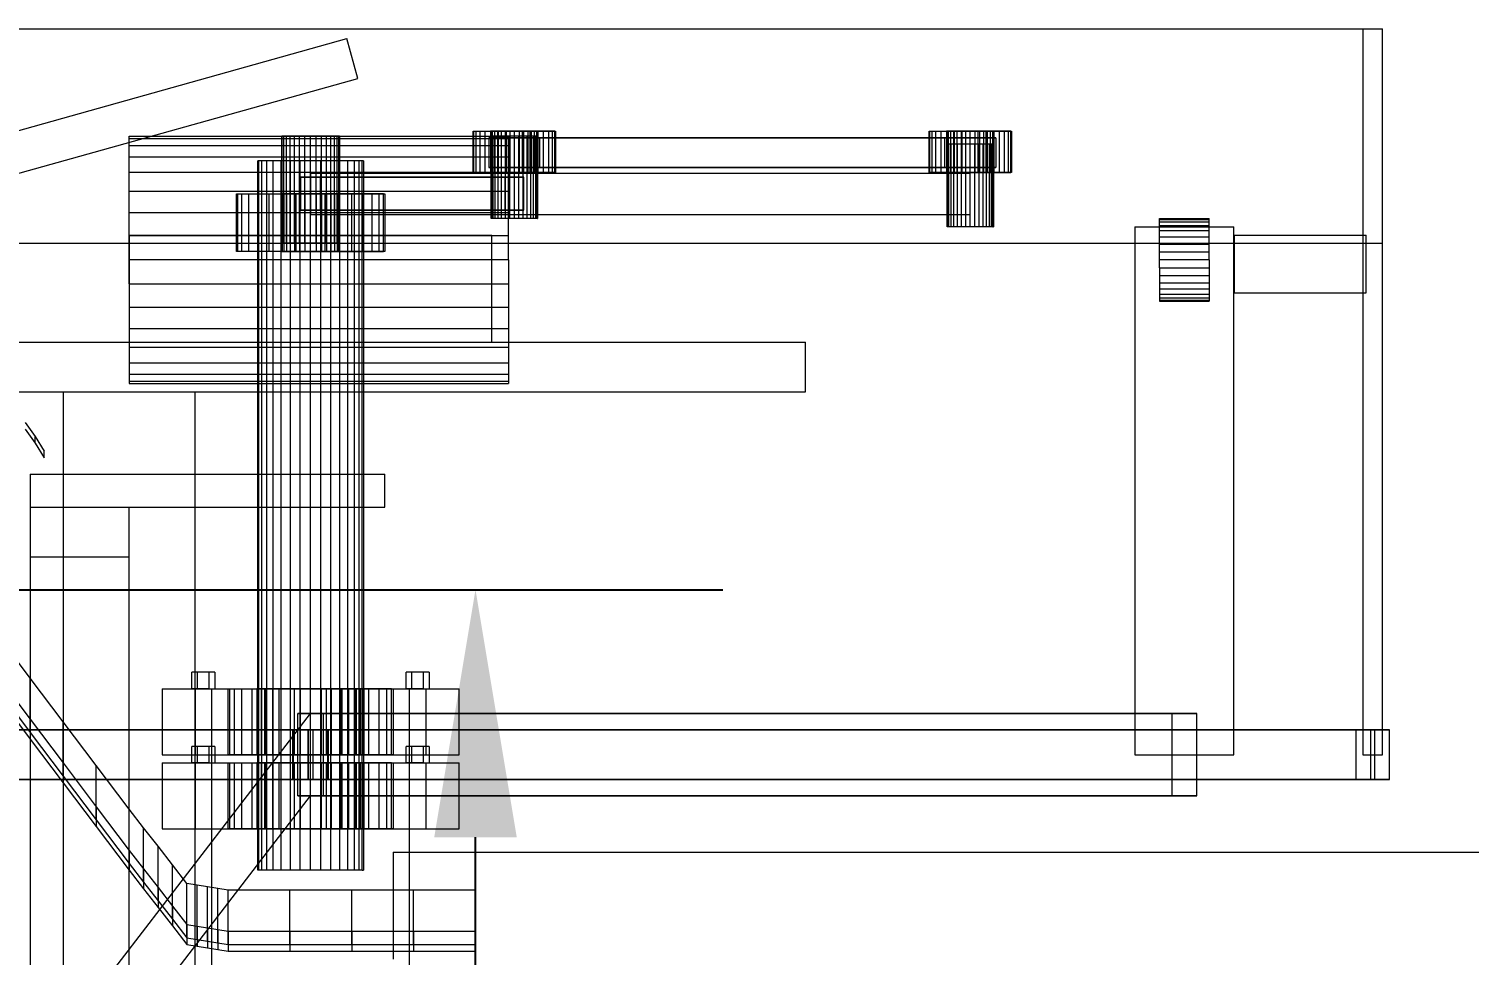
# Model space of a CAD drawing. Header units: millimetres. Extents: x -2500 to 58855, y -53268 to 6837.
# Drawn here: x 37046 to 37920, y 3278 to 3840 of the extents above; entities that cross this region are included whole.
import ezdxf

# ---------------------------------------------------------------- set-up
doc = ezdxf.new("R2010")
doc.units = ezdxf.units.MM
for name, color, linetype, lineweight in [('COTAS_P', 1, 'Continuous', 0), ('lateral_C03', 7, 'Continuous', 0), ('lateral_C03-traverse', 7, 'Continuous', 0), ('lateral_secador', 7, 'Continuous', 0)]:
    doc.layers.add(name, color=color, linetype=linetype, lineweight=lineweight)
doc.dimstyles.new('R19_100', dxfattribs={"dimtxt": 250, "dimasz": 150, "dimexe": 150, "dimexo": 80, "dimgap": 100, "dimtad": 1, "dimtih": 1, "dimtoh": 1, "dimdsep": 46, "dimcen": 0.09, "dimadec": 0, "dimazin": 0, "dimtfac": 1, "dimtdec": 4, "dimtofl": 0, "dimtmove": 0, "dimatfit": 3, "dimfxl": 1, "dimtolj": 1, "dimtzin": 0, "dimarcsym": 0})

# ---------------------------------------------------------------- blocks, each defined once
blk = doc.blocks.new('*D11')
at = {"layer": 'COTAS_P', "color": 0, "lineweight": -2, "transparency": 16777216}
for p, q in [((36997.12, 3500), (37467.12, 3500)), ((37317.12, 150), (37317.12, 3350)), ((36997.12, 0), (37467.12, 0))]:
    blk.add_line(p, q, dxfattribs=at)
at = {"layer": 'COTAS_P', "color": 0, "transparency": 16777216}
for points in [[(37292.12, 3350), (37342.12, 3350), (37317.12, 3500)], [(37292.12, 150), (37342.12, 150), (37317.12, 0)]]:
    blk.add_solid(points, dxfattribs=at)
at = {"layer": 'Defpoints', "color": 0, "transparency": 16777216}
for p in [(36917.12, 3500), (37317.12, 3500), (36917.12, 0)]:
    blk.add_point(p, dxfattribs=at)

msp = doc.modelspace()

# ---------------------------------------------------------------- linework, layer by layer
at = {"layer": 'lateral_C03'}
for p, q in [((36699.74, 3683.228), (37239.05, 3834.041)), ((37245.783, 3809.965), (37239.05, 3834.041)), ((36706.472, 3659.152), (37245.783, 3809.965))]:
    msp.add_line(p, q, dxfattribs=at)
at = {"layer": 'lateral_C03-traverse'}
for p, q in [((37044.052, 3601.402), (37050.151, 3592.891)), ((37044.052, 3597.402), (37050.151, 3588.891)), ((37050.151, 3588.891), (37050.151, 3592.891)), ((37050.151, 3592.891), (37055.68, 3584)), ((37050.151, 3588.891), (37055.68, 3580)), ((37055.68, 3580), (37055.68, 3584)), ((37047.116, 3446.5), (37027.116, 3473)), ((37027.116, 3448), (37047.116, 3421.5)), ((37047.116, 3413.5), (37047.116, 3446.5)), ((37067.116, 3420), (37047.116, 3446.5)), ((37027.116, 3440), (37047.116, 3413.5)), ((37027.116, 3436), (37047.116, 3409.5)), ((37047.116, 3421.5), (37047.116, 3413.5)), ((37047.116, 3421.5), (37067.116, 3395)), ((37067.116, 3387), (37067.116, 3420)), ((37087.116, 3393.5), (37067.116, 3420)), ((37047.116, 3413.5), (37047.116, 3409.5)), ((37047.116, 3413.5), (37067.116, 3387)), ((37047.116, 3409.5), (37067.116, 3383)), ((37067.116, 3395), (37067.116, 3387)), ((37067.116, 3395), (37087.116, 3368.5)), ((37087.116, 3360.5), (37087.116, 3393.5)), ((37107.116, 3367), (37087.116, 3393.5)), ((37067.116, 3387), (37067.116, 3383)), ((37067.116, 3387), (37087.116, 3360.5)), ((37067.116, 3383), (37087.116, 3356.5)), ((37087.116, 3368.5), (37087.116, 3360.5)), ((37087.116, 3368.5), (37107.116, 3342)), ((37107.116, 3334), (37107.116, 3367)), ((37115.866, 3355.75), (37107.116, 3367)), ((37087.116, 3360.5), (37087.116, 3356.5)), ((37087.116, 3360.5), (37107.116, 3334)), ((37087.116, 3356.5), (37107.116, 3330)), ((37115.866, 3322.75), (37115.866, 3355.75)), ((37124.616, 3344.5), (37115.866, 3355.75)), ((37107.116, 3342), (37107.116, 3334)), ((37107.116, 3342), (37115.866, 3330.75)), ((37124.616, 3311.5), (37124.616, 3344.5)), ((37133.366, 3333.25), (37124.616, 3344.5)), ((37107.116, 3334), (37107.116, 3330)), ((37107.116, 3334), (37115.866, 3322.75)), ((37107.116, 3330), (37115.866, 3318.75)), ((37115.866, 3330.75), (37115.866, 3322.75)), ((37115.866, 3330.75), (37124.616, 3319.5)), ((37133.366, 3300.25), (37133.366, 3333.25)), ((37142.116, 3322), (37133.366, 3333.25)), ((37115.866, 3322.75), (37115.866, 3318.75)), ((37115.866, 3322.75), (37124.616, 3311.5)), ((37115.866, 3318.75), (37124.616, 3307.5)), ((37124.616, 3319.5), (37124.616, 3311.5)), ((37124.616, 3319.5), (37133.366, 3308.25)), ((37142.116, 3289), (37142.116, 3322)), ((37148.366, 3321), (37142.116, 3322)), ((37148.366, 3288), (37148.366, 3321)), ((37154.616, 3320), (37148.366, 3321)), ((37154.616, 3287), (37154.616, 3320)), ((37160.866, 3319), (37154.616, 3320)), ((37160.866, 3286), (37160.866, 3319)), ((37167.116, 3318), (37160.866, 3319)), ((37124.616, 3311.5), (37124.616, 3307.5)), ((37124.616, 3311.5), (37133.366, 3300.25)), ((37167.116, 3285), (37167.116, 3318)), ((37204.616, 3318), (37167.116, 3318)), ((37204.616, 3285), (37204.616, 3318)), ((37242.116, 3318), (37204.616, 3318)), ((37242.116, 3285), (37242.116, 3318)), ((37279.616, 3318), (37242.116, 3318)), ((37279.616, 3285), (37279.616, 3318)), ((37317.116, 3318), (37279.616, 3318)), ((37317.116, 3285), (37317.116, 3318)), ((37124.616, 3307.5), (37133.366, 3296.25)), ((37133.366, 3308.25), (37133.366, 3300.25)), ((37133.366, 3308.25), (37142.116, 3297)), ((37133.366, 3300.25), (37133.366, 3296.25)), ((37133.366, 3300.25), (37142.116, 3289)), ((37133.366, 3296.25), (37142.116, 3285)), ((37142.116, 3297), (37142.116, 3289)), ((37142.116, 3297), (37148.366, 3296)), ((37148.366, 3296), (37148.366, 3288)), ((37148.366, 3296), (37154.616, 3295)), ((37154.616, 3295), (37154.616, 3287)), ((37154.616, 3295), (37160.866, 3294)), ((37160.866, 3294), (37160.866, 3286)), ((37160.866, 3294), (37167.116, 3293)), ((37167.116, 3293), (37167.116, 3285)), ((37167.116, 3293), (37204.616, 3293)), ((37204.616, 3293), (37204.616, 3285)), ((37204.616, 3293), (37242.116, 3293)), ((37242.116, 3293), (37242.116, 3285)), ((37242.116, 3293), (37279.616, 3293)), ((37279.616, 3293), (37279.616, 3285)), ((37279.616, 3293), (37317.116, 3293)), ((37317.116, 3293), (37317.116, 3285)), ((37142.116, 3289), (37142.116, 3285)), ((37142.116, 3289), (37148.366, 3288)), ((37142.116, 3285), (37148.366, 3284)), ((37148.366, 3288), (37148.366, 3284)), ((37148.366, 3288), (37154.616, 3287)), ((37148.366, 3284), (37154.616, 3283)), ((37154.616, 3287), (37154.616, 3283)), ((37154.616, 3287), (37160.866, 3286)), ((37160.866, 3286), (37160.866, 3282)), ((37160.866, 3286), (37167.116, 3285)), ((37167.116, 3285), (37167.116, 3281)), ((37167.116, 3285), (37204.616, 3285)), ((37204.616, 3285), (37204.616, 3281)), ((37204.616, 3285), (37242.116, 3285)), ((37242.116, 3285), (37242.116, 3281)), ((37242.116, 3285), (37279.616, 3285)), ((37279.616, 3285), (37279.616, 3281)), ((37279.616, 3285), (37317.116, 3285)), ((37317.116, 3285), (37317.116, 3281)), ((37154.616, 3283), (37160.866, 3282)), ((37160.866, 3282), (37167.116, 3281)), ((37167.116, 3281), (37204.616, 3281)), ((37204.616, 3281), (37242.116, 3281)), ((37242.116, 3281), (37279.616, 3281)), ((37279.616, 3281), (37317.116, 3281))]:
    msp.add_line(p, q, dxfattribs=at)
at = {"layer": 'lateral_secador'}
for p, q in [((36617.116, 3840), (37867.116, 3840)), ((37855.116, 3840), (37867.116, 3840)), ((37855.116, 3840), (37855.116, 3710)), ((37867.116, 3710), (37867.116, 3840)), ((37107.116, 3773.559), (37107.116, 3775)), ((37107.116, 3775), (37337.116, 3775)), ((37107.116, 3769.291), (37107.116, 3773.559)), ((37107.116, 3773.559), (37337.116, 3773.559)), ((37199.952, 3775), (37199.616, 3775)), ((37199.616, 3710), (37199.616, 3775)), ((37200.948, 3775), (37199.952, 3775)), ((37199.952, 3710), (37199.952, 3775)), ((37202.565, 3775), (37200.948, 3775)), ((37200.948, 3710), (37200.948, 3775)), ((37204.741, 3775), (37202.565, 3775)), ((37202.565, 3710), (37202.565, 3775)), ((37207.393, 3775), (37204.741, 3775)), ((37204.741, 3710), (37204.741, 3775)), ((37210.419, 3775), (37207.393, 3775)), ((37207.393, 3710), (37207.393, 3775)), ((37213.702, 3775), (37210.419, 3775)), ((37210.419, 3710), (37210.419, 3775)), ((37217.116, 3775), (37213.702, 3775)), ((37213.702, 3710), (37213.702, 3775)), ((37220.53, 3775), (37217.116, 3775)), ((37217.116, 3710), (37217.116, 3775)), ((37223.813, 3775), (37220.53, 3775)), ((37220.53, 3710), (37220.53, 3775)), ((37226.838, 3775), (37223.813, 3775)), ((37223.813, 3710), (37223.813, 3775)), ((37229.49, 3775), (37226.838, 3775)), ((37226.838, 3710), (37226.838, 3775)), ((37231.667, 3775), (37229.49, 3775)), ((37229.49, 3710), (37229.49, 3775)), ((37233.284, 3775), (37231.667, 3775)), ((37231.667, 3710), (37231.667, 3775)), ((37234.28, 3775), (37233.284, 3775)), ((37233.284, 3710), (37233.284, 3775)), ((37234.616, 3775), (37234.28, 3775)), ((37234.28, 3710), (37234.28, 3775)), ((37234.616, 3775), (37234.616, 3710)), ((37315.697, 3753), (37315.697, 3778)), ((37315.697, 3778), (37316.178, 3778)), ((37315.697, 3778), (37326.197, 3778)), ((37316.178, 3753), (37316.178, 3778)), ((37316.178, 3778), (37317.6, 3778)), ((37316.178, 3778), (37326.476, 3778)), ((37317.6, 3753), (37317.6, 3778)), ((37317.6, 3778), (37319.91, 3778)), ((37317.6, 3778), (37327.301, 3778)), ((37319.91, 3753), (37319.91, 3778)), ((37319.91, 3778), (37323.02, 3778)), ((37319.91, 3778), (37328.641, 3778)), ((37323.02, 3753), (37323.02, 3778)), ((37323.02, 3778), (37326.808, 3778)), ((37323.02, 3778), (37330.444, 3778)), ((37325.241, 3774), (37601.66, 3774)), ((37356.153, 3774), (37325.241, 3774)), ((37325.241, 3774), (37325.241, 3756)), ((37326.476, 3778), (37326.197, 3778)), ((37326.197, 3778), (37326.197, 3753)), ((37327.301, 3778), (37326.476, 3778)), ((37326.476, 3778), (37326.476, 3753)), ((37326.966, 3775), (37326.697, 3775)), ((37326.697, 3725), (37326.697, 3775)), ((37326.808, 3753), (37326.808, 3778)), ((37326.808, 3778), (37331.13, 3778)), ((37326.808, 3778), (37332.641, 3778)), ((37327.763, 3775), (37326.966, 3775)), ((37326.966, 3725), (37326.966, 3775)), ((37328.641, 3778), (37327.301, 3778)), ((37327.301, 3778), (37327.301, 3753)), ((37329.057, 3775), (37327.763, 3775)), ((37327.763, 3725), (37327.763, 3775)), ((37330.444, 3778), (37328.641, 3778)), ((37328.641, 3778), (37328.641, 3753)), ((37330.798, 3775), (37329.057, 3775)), ((37329.057, 3725), (37329.057, 3775)), ((37332.641, 3778), (37330.444, 3778)), ((37330.444, 3778), (37330.444, 3753)), ((37332.919, 3775), (37330.798, 3775)), ((37330.798, 3725), (37330.798, 3775)), ((37331.13, 3753), (37331.13, 3778)), ((37331.13, 3778), (37335.82, 3778)), ((37331.13, 3778), (37335.148, 3778)), ((37335.148, 3778), (37332.641, 3778)), ((37332.641, 3778), (37332.641, 3753)), ((37335.34, 3775), (37332.919, 3775)), ((37332.919, 3725), (37332.919, 3775)), ((37337.868, 3778), (37335.148, 3778)), ((37335.148, 3778), (37335.148, 3753)), ((37337.966, 3775), (37335.34, 3775)), ((37335.34, 3725), (37335.34, 3775)), ((37335.82, 3753), (37335.82, 3778)), ((37335.82, 3778), (37340.697, 3778)), ((37335.82, 3778), (37337.868, 3778)), ((37337.116, 3773.559), (37337.116, 3775)), ((37337.116, 3769.291), (37337.116, 3773.559)), ((37340.697, 3778), (37337.868, 3778)), ((37337.868, 3778), (37337.868, 3753)), ((37340.697, 3775), (37337.966, 3775)), ((37337.966, 3725), (37337.966, 3775)), ((37340.697, 3753), (37340.697, 3778)), ((37340.697, 3778), (37345.574, 3778)), ((37343.526, 3778), (37340.697, 3778)), ((37343.428, 3775), (37340.697, 3775)), ((37340.697, 3725), (37340.697, 3775)), ((37346.055, 3775), (37343.428, 3775)), ((37343.428, 3725), (37343.428, 3775)), ((37346.246, 3778), (37343.526, 3778)), ((37343.526, 3778), (37343.526, 3753)), ((37345.574, 3778), (37343.526, 3778)), ((37345.574, 3753), (37345.574, 3778)), ((37345.574, 3778), (37350.264, 3778)), ((37348.475, 3775), (37346.055, 3775)), ((37346.055, 3725), (37346.055, 3775)), ((37348.753, 3778), (37346.246, 3778)), ((37346.246, 3778), (37346.246, 3753)), ((37350.264, 3778), (37346.246, 3778)), ((37350.597, 3775), (37348.475, 3775)), ((37348.475, 3725), (37348.475, 3775)), ((37350.95, 3778), (37348.753, 3778)), ((37348.753, 3778), (37348.753, 3753)), ((37354.586, 3778), (37348.753, 3778)), ((37350.264, 3753), (37350.264, 3778)), ((37350.264, 3778), (37354.586, 3778)), ((37352.338, 3775), (37350.597, 3775)), ((37350.597, 3725), (37350.597, 3775)), ((37352.754, 3778), (37350.95, 3778)), ((37350.95, 3778), (37350.95, 3753)), ((37358.375, 3778), (37350.95, 3778)), ((37353.632, 3775), (37352.338, 3775)), ((37352.338, 3725), (37352.338, 3775)), ((37354.093, 3778), (37352.754, 3778)), ((37352.754, 3778), (37352.754, 3753)), ((37361.484, 3778), (37352.754, 3778)), ((37354.428, 3775), (37353.632, 3775)), ((37353.632, 3725), (37353.632, 3775)), ((37354.919, 3778), (37354.093, 3778)), ((37354.093, 3778), (37354.093, 3753)), ((37363.794, 3778), (37354.093, 3778)), ((37354.697, 3775), (37354.428, 3775)), ((37354.428, 3725), (37354.428, 3775)), ((37354.586, 3753), (37354.586, 3778)), ((37354.586, 3778), (37358.375, 3778)), ((37354.697, 3775), (37354.697, 3725)), ((37355.197, 3778), (37354.919, 3778)), ((37354.919, 3778), (37354.919, 3753)), ((37365.217, 3778), (37354.919, 3778)), ((37355.197, 3753), (37355.197, 3778)), ((37355.197, 3778), (37365.697, 3778)), ((37632.572, 3774), (37356.153, 3774)), ((37356.153, 3756), (37356.153, 3774)), ((37358.375, 3753), (37358.375, 3778)), ((37358.375, 3778), (37361.484, 3778)), ((37361.484, 3753), (37361.484, 3778)), ((37361.484, 3778), (37363.794, 3778)), ((37363.794, 3753), (37363.794, 3778)), ((37363.794, 3778), (37365.217, 3778)), ((37365.217, 3753), (37365.217, 3778)), ((37365.217, 3778), (37365.697, 3778)), ((37365.697, 3778), (37365.697, 3753)), ((37592.116, 3753), (37592.116, 3778)), ((37592.116, 3778), (37592.596, 3778)), ((37592.116, 3778), (37602.616, 3778)), ((37592.596, 3753), (37592.596, 3778)), ((37592.596, 3778), (37594.019, 3778)), ((37592.596, 3778), (37602.894, 3778)), ((37594.019, 3753), (37594.019, 3778)), ((37594.019, 3778), (37596.329, 3778)), ((37594.019, 3778), (37603.72, 3778)), ((37596.329, 3753), (37596.329, 3778)), ((37596.329, 3778), (37599.438, 3778)), ((37596.329, 3778), (37605.06, 3778)), ((37599.438, 3753), (37599.438, 3778)), ((37599.438, 3778), (37603.227, 3778)), ((37599.438, 3778), (37606.863, 3778)), ((37601.66, 3774), (37632.572, 3774)), ((37601.66, 3756), (37601.66, 3774)), ((37602.894, 3778), (37602.616, 3778)), ((37602.616, 3778), (37602.616, 3753)), ((37603.72, 3778), (37602.894, 3778)), ((37602.894, 3778), (37602.894, 3753)), ((37603.227, 3753), (37603.227, 3778)), ((37603.227, 3778), (37607.549, 3778)), ((37603.227, 3778), (37609.06, 3778)), ((37605.06, 3778), (37603.72, 3778)), ((37603.72, 3778), (37603.72, 3753)), ((37606.863, 3778), (37605.06, 3778)), ((37605.06, 3778), (37605.06, 3753)), ((37609.06, 3778), (37606.863, 3778)), ((37606.863, 3778), (37606.863, 3753)), ((37607.549, 3753), (37607.549, 3778)), ((37607.549, 3778), (37612.239, 3778)), ((37607.549, 3778), (37611.567, 3778)), ((37611.567, 3778), (37609.06, 3778)), ((37609.06, 3778), (37609.06, 3753)), ((37614.287, 3778), (37611.567, 3778)), ((37611.567, 3778), (37611.567, 3753)), ((37612.239, 3753), (37612.239, 3778)), ((37612.239, 3778), (37617.116, 3778)), ((37612.239, 3778), (37614.287, 3778)), ((37617.116, 3778), (37614.287, 3778)), ((37614.287, 3778), (37614.287, 3753)), ((37617.116, 3753), (37617.116, 3778)), ((37617.116, 3778), (37621.993, 3778)), ((37619.945, 3778), (37617.116, 3778)), ((37622.665, 3778), (37619.945, 3778)), ((37619.945, 3778), (37619.945, 3753)), ((37621.993, 3778), (37619.945, 3778)), ((37621.993, 3753), (37621.993, 3778)), ((37621.993, 3778), (37626.683, 3778)), ((37625.172, 3778), (37622.665, 3778)), ((37622.665, 3778), (37622.665, 3753)), ((37626.683, 3778), (37622.665, 3778)), ((37627.369, 3778), (37625.172, 3778)), ((37625.172, 3778), (37625.172, 3753)), ((37631.005, 3778), (37625.172, 3778)), ((37626.683, 3753), (37626.683, 3778)), ((37626.683, 3778), (37631.005, 3778)), ((37629.172, 3778), (37627.369, 3778)), ((37627.369, 3778), (37627.369, 3753)), ((37634.794, 3778), (37627.369, 3778)), ((37630.512, 3778), (37629.172, 3778)), ((37629.172, 3778), (37629.172, 3753)), ((37637.903, 3778), (37629.172, 3778)), ((37631.337, 3778), (37630.512, 3778)), ((37630.512, 3778), (37630.512, 3753)), ((37640.213, 3778), (37630.512, 3778)), ((37631.005, 3753), (37631.005, 3778)), ((37631.005, 3778), (37634.794, 3778)), ((37631.616, 3778), (37631.337, 3778)), ((37631.337, 3778), (37631.337, 3753)), ((37641.635, 3778), (37631.337, 3778)), ((37631.616, 3753), (37631.616, 3778)), ((37631.616, 3778), (37642.116, 3778)), ((37632.572, 3774), (37632.572, 3756)), ((37634.794, 3753), (37634.794, 3778)), ((37634.794, 3778), (37637.903, 3778)), ((37637.903, 3753), (37637.903, 3778)), ((37637.903, 3778), (37640.213, 3778)), ((37640.213, 3753), (37640.213, 3778)), ((37640.213, 3778), (37641.635, 3778)), ((37641.635, 3753), (37641.635, 3778)), ((37641.635, 3778), (37642.116, 3778)), ((37642.116, 3778), (37642.116, 3753)), ((37107.116, 3762.36), (37107.116, 3769.291)), ((37107.116, 3769.291), (37337.116, 3769.291)), ((37337.116, 3762.36), (37337.116, 3769.291)), ((37603.385, 3770), (37603.116, 3770)), ((37603.116, 3720), (37603.116, 3770)), ((37604.182, 3770), (37603.385, 3770)), ((37603.385, 3720), (37603.385, 3770)), ((37605.475, 3770), (37604.182, 3770)), ((37604.182, 3720), (37604.182, 3770)), ((37607.216, 3770), (37605.475, 3770)), ((37605.475, 3720), (37605.475, 3770)), ((37609.338, 3770), (37607.216, 3770)), ((37607.216, 3720), (37607.216, 3770)), ((37611.758, 3770), (37609.338, 3770)), ((37609.338, 3720), (37609.338, 3770)), ((37614.385, 3770), (37611.758, 3770)), ((37611.758, 3720), (37611.758, 3770)), ((37617.116, 3770), (37614.385, 3770)), ((37614.385, 3720), (37614.385, 3770)), ((37619.847, 3770), (37617.116, 3770)), ((37617.116, 3720), (37617.116, 3770)), ((37622.473, 3770), (37619.847, 3770)), ((37619.847, 3720), (37619.847, 3770)), ((37624.894, 3770), (37622.473, 3770)), ((37622.473, 3720), (37622.473, 3770)), ((37627.015, 3770), (37624.894, 3770)), ((37624.894, 3720), (37624.894, 3770)), ((37628.756, 3770), (37627.015, 3770)), ((37627.015, 3720), (37627.015, 3770)), ((37630.05, 3770), (37628.756, 3770)), ((37628.756, 3720), (37628.756, 3770)), ((37630.847, 3770), (37630.05, 3770)), ((37630.05, 3720), (37630.05, 3770)), ((37631.116, 3770), (37630.847, 3770)), ((37630.847, 3720), (37630.847, 3770)), ((37631.116, 3770), (37631.116, 3720)), ((37107.116, 3753.033), (37107.116, 3762.36)), ((37107.116, 3762.36), (37337.116, 3762.36)), ((37185.731, 3760), (37185.116, 3760)), ((37185.116, 3330), (37185.116, 3760)), ((37187.552, 3760), (37185.731, 3760)), ((37185.731, 3330), (37185.731, 3760)), ((37190.509, 3760), (37187.552, 3760)), ((37187.552, 3330), (37187.552, 3760)), ((37194.488, 3760), (37190.509, 3760)), ((37190.509, 3330), (37190.509, 3760)), ((37199.338, 3760), (37194.488, 3760)), ((37194.488, 3330), (37194.488, 3760)), ((37204.87, 3760), (37199.338, 3760)), ((37199.338, 3330), (37199.338, 3760)), ((37210.873, 3760), (37204.87, 3760)), ((37204.87, 3330), (37204.87, 3760)), ((37217.116, 3760), (37210.873, 3760)), ((37210.873, 3330), (37210.873, 3760)), ((37223.359, 3760), (37217.116, 3760)), ((37217.116, 3330), (37217.116, 3760)), ((37229.362, 3760), (37223.359, 3760)), ((37223.359, 3330), (37223.359, 3760)), ((37234.894, 3760), (37229.362, 3760)), ((37229.362, 3330), (37229.362, 3760)), ((37239.743, 3760), (37234.894, 3760)), ((37234.894, 3330), (37234.894, 3760)), ((37243.723, 3760), (37239.743, 3760)), ((37239.743, 3330), (37239.743, 3760)), ((37246.68, 3760), (37243.723, 3760)), ((37243.723, 3330), (37243.723, 3760)), ((37248.501, 3760), (37246.68, 3760)), ((37246.68, 3330), (37246.68, 3760)), ((37249.116, 3760), (37248.501, 3760)), ((37248.501, 3330), (37248.501, 3760)), ((37249.116, 3760), (37249.116, 3330)), ((37325.241, 3756), (37356.153, 3756)), ((37601.66, 3756), (37325.241, 3756)), ((37337.116, 3753.033), (37337.116, 3762.36)), ((37356.153, 3756), (37632.572, 3756)), ((37632.572, 3756), (37601.66, 3756)), ((37107.116, 3741.668), (37107.116, 3753.033)), ((37107.116, 3753.033), (37337.116, 3753.033)), ((37334.881, 3750), (37211.3, 3750)), ((37211.3, 3750), (37222.932, 3750)), ((37211.3, 3730), (37211.3, 3750)), ((37217.116, 3752.5), (37617.116, 3752.5)), ((37217.116, 3752.5), (37217.116, 3727.5)), ((37222.932, 3750), (37346.513, 3750)), ((37222.932, 3750), (37222.932, 3730)), ((37316.178, 3753), (37315.697, 3753)), ((37326.197, 3753), (37315.697, 3753)), ((37317.6, 3753), (37316.178, 3753)), ((37326.476, 3753), (37316.178, 3753)), ((37319.91, 3753), (37317.6, 3753)), ((37327.301, 3753), (37317.6, 3753)), ((37323.02, 3753), (37319.91, 3753)), ((37328.641, 3753), (37319.91, 3753)), ((37326.808, 3753), (37323.02, 3753)), ((37330.444, 3753), (37323.02, 3753)), ((37326.197, 3753), (37326.476, 3753)), ((37326.476, 3753), (37327.301, 3753)), ((37331.13, 3753), (37326.808, 3753)), ((37332.641, 3753), (37326.808, 3753)), ((37327.301, 3753), (37328.641, 3753)), ((37328.641, 3753), (37330.444, 3753)), ((37330.444, 3753), (37332.641, 3753)), ((37335.82, 3753), (37331.13, 3753)), ((37335.148, 3753), (37331.13, 3753)), ((37332.641, 3753), (37335.148, 3753)), ((37346.513, 3750), (37334.881, 3750)), ((37334.881, 3750), (37334.881, 3730)), ((37335.148, 3753), (37337.868, 3753)), ((37340.697, 3753), (37335.82, 3753)), ((37337.868, 3753), (37335.82, 3753)), ((37337.116, 3741.668), (37337.116, 3753.033)), ((37337.868, 3753), (37340.697, 3753)), ((37345.574, 3753), (37340.697, 3753)), ((37340.697, 3753), (37343.526, 3753)), ((37343.526, 3753), (37346.246, 3753)), ((37343.526, 3753), (37345.574, 3753)), ((37350.264, 3753), (37345.574, 3753)), ((37346.246, 3753), (37348.753, 3753)), ((37346.246, 3753), (37350.264, 3753)), ((37346.513, 3730), (37346.513, 3750)), ((37348.753, 3753), (37350.95, 3753)), ((37348.753, 3753), (37354.586, 3753)), ((37354.586, 3753), (37350.264, 3753)), ((37350.95, 3753), (37352.754, 3753)), ((37350.95, 3753), (37358.375, 3753)), ((37352.754, 3753), (37354.093, 3753)), ((37352.754, 3753), (37361.484, 3753)), ((37354.093, 3753), (37354.919, 3753)), ((37354.093, 3753), (37363.794, 3753)), ((37358.375, 3753), (37354.586, 3753)), ((37354.919, 3753), (37355.197, 3753)), ((37354.919, 3753), (37365.217, 3753)), ((37365.697, 3753), (37355.197, 3753)), ((37361.484, 3753), (37358.375, 3753)), ((37363.794, 3753), (37361.484, 3753)), ((37365.217, 3753), (37363.794, 3753)), ((37365.697, 3753), (37365.217, 3753)), ((37592.596, 3753), (37592.116, 3753)), ((37602.616, 3753), (37592.116, 3753)), ((37594.019, 3753), (37592.596, 3753)), ((37602.894, 3753), (37592.596, 3753)), ((37596.329, 3753), (37594.019, 3753)), ((37603.72, 3753), (37594.019, 3753)), ((37599.438, 3753), (37596.329, 3753)), ((37605.06, 3753), (37596.329, 3753)), ((37603.227, 3753), (37599.438, 3753)), ((37606.863, 3753), (37599.438, 3753)), ((37602.616, 3753), (37602.894, 3753)), ((37602.894, 3753), (37603.72, 3753)), ((37607.549, 3753), (37603.227, 3753)), ((37609.06, 3753), (37603.227, 3753)), ((37603.72, 3753), (37605.06, 3753)), ((37605.06, 3753), (37606.863, 3753)), ((37606.863, 3753), (37609.06, 3753)), ((37612.239, 3753), (37607.549, 3753)), ((37611.567, 3753), (37607.549, 3753)), ((37609.06, 3753), (37611.567, 3753)), ((37611.567, 3753), (37614.287, 3753)), ((37617.116, 3753), (37612.239, 3753)), ((37614.287, 3753), (37612.239, 3753)), ((37614.287, 3753), (37617.116, 3753)), ((37621.993, 3753), (37617.116, 3753)), ((37617.116, 3753), (37619.945, 3753)), ((37617.116, 3727.5), (37617.116, 3752.5)), ((37619.945, 3753), (37622.665, 3753)), ((37619.945, 3753), (37621.993, 3753)), ((37626.683, 3753), (37621.993, 3753)), ((37622.665, 3753), (37625.172, 3753)), ((37622.665, 3753), (37626.683, 3753)), ((37625.172, 3753), (37627.369, 3753)), ((37625.172, 3753), (37631.005, 3753)), ((37631.005, 3753), (37626.683, 3753)), ((37627.369, 3753), (37629.172, 3753)), ((37627.369, 3753), (37634.794, 3753)), ((37629.172, 3753), (37630.512, 3753)), ((37629.172, 3753), (37637.903, 3753)), ((37630.512, 3753), (37631.337, 3753)), ((37630.512, 3753), (37640.213, 3753)), ((37634.794, 3753), (37631.005, 3753)), ((37631.337, 3753), (37631.616, 3753)), ((37631.337, 3753), (37641.635, 3753)), ((37642.116, 3753), (37631.616, 3753)), ((37637.903, 3753), (37634.794, 3753)), ((37640.213, 3753), (37637.903, 3753)), ((37641.635, 3753), (37640.213, 3753)), ((37642.116, 3753), (37641.635, 3753)), ((37107.116, 3728.701), (37107.116, 3741.668)), ((37107.116, 3741.668), (37337.116, 3741.668)), ((37172.116, 3705), (37172.116, 3740)), ((37172.116, 3740), (37172.981, 3740)), ((37172.116, 3740), (37199.616, 3740)), ((37172.981, 3705), (37172.981, 3740)), ((37172.981, 3740), (37175.541, 3740)), ((37172.981, 3740), (37199.952, 3740)), ((37175.541, 3705), (37175.541, 3740)), ((37175.541, 3740), (37179.7, 3740)), ((37175.541, 3740), (37200.948, 3740)), ((37179.7, 3705), (37179.7, 3740)), ((37179.7, 3740), (37185.296, 3740)), ((37179.7, 3740), (37202.565, 3740)), ((37185.296, 3705), (37185.296, 3740)), ((37185.296, 3740), (37192.115, 3740)), ((37185.296, 3740), (37204.741, 3740)), ((37192.115, 3705), (37192.115, 3740)), ((37192.115, 3740), (37199.895, 3740)), ((37192.115, 3740), (37207.393, 3740)), ((37199.952, 3740), (37199.616, 3740)), ((37199.616, 3740), (37199.616, 3705)), ((37199.895, 3705), (37199.895, 3740)), ((37199.895, 3740), (37208.337, 3740)), ((37199.895, 3740), (37210.419, 3740)), ((37200.948, 3740), (37199.952, 3740)), ((37199.952, 3740), (37199.952, 3705)), ((37202.565, 3740), (37200.948, 3740)), ((37200.948, 3740), (37200.948, 3705)), ((37204.741, 3740), (37202.565, 3740)), ((37202.565, 3740), (37202.565, 3705)), ((37207.393, 3740), (37204.741, 3740)), ((37204.741, 3740), (37204.741, 3705)), ((37210.419, 3740), (37207.393, 3740)), ((37207.393, 3740), (37207.393, 3705)), ((37208.337, 3705), (37208.337, 3740)), ((37208.337, 3740), (37217.116, 3740)), ((37208.337, 3740), (37213.702, 3740)), ((37213.702, 3740), (37210.419, 3740)), ((37210.419, 3740), (37210.419, 3705)), ((37217.116, 3740), (37213.702, 3740)), ((37213.702, 3740), (37213.702, 3705)), ((37217.116, 3705), (37217.116, 3740)), ((37217.116, 3740), (37225.895, 3740)), ((37220.53, 3740), (37217.116, 3740)), ((37223.813, 3740), (37220.53, 3740)), ((37220.53, 3740), (37220.53, 3705)), ((37225.895, 3740), (37220.53, 3740)), ((37226.838, 3740), (37223.813, 3740)), ((37223.813, 3740), (37223.813, 3705)), ((37234.337, 3740), (37223.813, 3740)), ((37225.895, 3705), (37225.895, 3740)), ((37225.895, 3740), (37234.337, 3740)), ((37229.49, 3740), (37226.838, 3740)), ((37226.838, 3740), (37226.838, 3705)), ((37242.117, 3740), (37226.838, 3740)), ((37231.667, 3740), (37229.49, 3740)), ((37229.49, 3740), (37229.49, 3705)), ((37248.936, 3740), (37229.49, 3740)), ((37233.284, 3740), (37231.667, 3740)), ((37231.667, 3740), (37231.667, 3705)), ((37254.532, 3740), (37231.667, 3740)), ((37234.28, 3740), (37233.284, 3740)), ((37233.284, 3740), (37233.284, 3705)), ((37258.69, 3740), (37233.284, 3740)), ((37234.616, 3740), (37234.28, 3740)), ((37234.28, 3740), (37234.28, 3705)), ((37261.251, 3740), (37234.28, 3740)), ((37234.337, 3705), (37234.337, 3740)), ((37234.337, 3740), (37242.117, 3740)), ((37234.616, 3705), (37234.616, 3740)), ((37234.616, 3740), (37262.116, 3740)), ((37242.117, 3705), (37242.117, 3740)), ((37242.117, 3740), (37248.936, 3740)), ((37248.936, 3705), (37248.936, 3740)), ((37248.936, 3740), (37254.532, 3740)), ((37254.532, 3705), (37254.532, 3740)), ((37254.532, 3740), (37258.69, 3740)), ((37258.69, 3705), (37258.69, 3740)), ((37258.69, 3740), (37261.251, 3740)), ((37261.251, 3705), (37261.251, 3740)), ((37261.251, 3740), (37262.116, 3740)), ((37262.116, 3740), (37262.116, 3705)), ((37337.116, 3728.701), (37337.116, 3741.668)), ((37222.932, 3730), (37211.3, 3730)), ((37211.3, 3730), (37334.881, 3730)), ((37346.513, 3730), (37222.932, 3730)), ((37334.881, 3730), (37346.513, 3730)), ((37107.116, 3714.632), (37107.116, 3728.701)), ((37107.116, 3728.701), (37337.116, 3728.701)), ((37217.116, 3727.5), (37617.116, 3727.5)), ((37326.966, 3725), (37326.697, 3725)), ((37327.763, 3725), (37326.966, 3725)), ((37329.057, 3725), (37327.763, 3725)), ((37330.798, 3725), (37329.057, 3725)), ((37332.919, 3725), (37330.798, 3725)), ((37335.34, 3725), (37332.919, 3725)), ((37337.966, 3725), (37335.34, 3725)), ((37337.116, 3714.632), (37337.116, 3728.701)), ((37340.697, 3725), (37337.966, 3725)), ((37343.428, 3725), (37340.697, 3725)), ((37346.055, 3725), (37343.428, 3725)), ((37348.475, 3725), (37346.055, 3725)), ((37350.597, 3725), (37348.475, 3725)), ((37352.338, 3725), (37350.597, 3725)), ((37353.632, 3725), (37352.338, 3725)), ((37354.428, 3725), (37353.632, 3725)), ((37354.428, 3725), (37354.697, 3725)), ((37731.884, 3724.52), (37731.884, 3725)), ((37731.884, 3725), (37761.884, 3725)), ((37731.884, 3723.097), (37731.884, 3724.52)), ((37731.884, 3724.52), (37761.884, 3724.52)), ((37731.884, 3720.787), (37731.884, 3723.097)), ((37731.884, 3723.097), (37761.884, 3723.097)), ((37731.884, 3717.678), (37731.884, 3720.787)), ((37731.884, 3720.787), (37761.884, 3720.787)), ((37761.884, 3724.52), (37761.884, 3725)), ((37761.884, 3723.097), (37761.884, 3724.52)), ((37761.884, 3720.787), (37761.884, 3723.097)), ((37761.884, 3717.678), (37761.884, 3720.787)), ((37107.116, 3715), (37327.116, 3715)), ((37107.116, 3715), (37107.116, 3650)), ((37107.116, 3700), (37107.116, 3714.632)), ((37107.116, 3714.632), (37337.116, 3714.632)), ((37327.116, 3650), (37327.116, 3715)), ((37337.116, 3700), (37337.116, 3714.632)), ((37603.385, 3720), (37603.116, 3720)), ((37604.182, 3720), (37603.385, 3720)), ((37605.475, 3720), (37604.182, 3720)), ((37607.216, 3720), (37605.475, 3720)), ((37609.338, 3720), (37607.216, 3720)), ((37611.758, 3720), (37609.338, 3720)), ((37614.385, 3720), (37611.758, 3720)), ((37617.116, 3720), (37614.385, 3720)), ((37619.847, 3720), (37617.116, 3720)), ((37622.473, 3720), (37619.847, 3720)), ((37624.894, 3720), (37622.473, 3720)), ((37627.015, 3720), (37624.894, 3720)), ((37628.756, 3720), (37627.015, 3720)), ((37630.05, 3720), (37628.756, 3720)), ((37630.847, 3720), (37630.05, 3720)), ((37630.847, 3720), (37631.116, 3720)), ((37716.884, 3720), (37776.884, 3720)), ((37716.884, 3720), (37716.884, 3400)), ((37731.884, 3713.889), (37731.884, 3717.678)), ((37731.884, 3717.678), (37761.884, 3717.678)), ((37731.884, 3709.567), (37731.884, 3713.889)), ((37731.884, 3713.889), (37761.884, 3713.889)), ((37761.884, 3713.889), (37761.884, 3717.678)), ((37761.884, 3709.567), (37761.884, 3713.889)), ((37776.884, 3400), (37776.884, 3720)), ((37777.116, 3715), (37857.116, 3715)), ((37777.116, 3715), (37777.116, 3680)), ((37857.116, 3680), (37857.116, 3715)), ((36617.116, 3710), (37867.116, 3710)), ((37172.981, 3705), (37172.116, 3705)), ((37199.616, 3705), (37172.116, 3705)), ((37175.541, 3705), (37172.981, 3705)), ((37199.952, 3705), (37172.981, 3705)), ((37179.7, 3705), (37175.541, 3705)), ((37200.948, 3705), (37175.541, 3705)), ((37185.296, 3705), (37179.7, 3705)), ((37202.565, 3705), (37179.7, 3705)), ((37192.115, 3705), (37185.296, 3705)), ((37204.741, 3705), (37185.296, 3705)), ((37199.895, 3705), (37192.115, 3705)), ((37207.393, 3705), (37192.115, 3705)), ((37199.952, 3710), (37199.616, 3710)), ((37199.616, 3705), (37199.952, 3705)), ((37208.337, 3705), (37199.895, 3705)), ((37210.419, 3705), (37199.895, 3705)), ((37200.948, 3710), (37199.952, 3710)), ((37199.952, 3705), (37200.948, 3705)), ((37202.565, 3710), (37200.948, 3710)), ((37200.948, 3705), (37202.565, 3705)), ((37204.741, 3710), (37202.565, 3710)), ((37202.565, 3705), (37204.741, 3705)), ((37207.393, 3710), (37204.741, 3710)), ((37204.741, 3705), (37207.393, 3705)), ((37210.419, 3710), (37207.393, 3710)), ((37207.393, 3705), (37210.419, 3705)), ((37217.116, 3705), (37208.337, 3705)), ((37213.702, 3705), (37208.337, 3705)), ((37213.702, 3710), (37210.419, 3710)), ((37210.419, 3705), (37213.702, 3705)), ((37217.116, 3710), (37213.702, 3710)), ((37213.702, 3705), (37217.116, 3705)), ((37220.53, 3710), (37217.116, 3710)), ((37225.895, 3705), (37217.116, 3705)), ((37217.116, 3705), (37220.53, 3705)), ((37223.813, 3710), (37220.53, 3710)), ((37220.53, 3705), (37223.813, 3705)), ((37220.53, 3705), (37225.895, 3705)), ((37226.838, 3710), (37223.813, 3710)), ((37223.813, 3705), (37226.838, 3705)), ((37223.813, 3705), (37234.337, 3705)), ((37234.337, 3705), (37225.895, 3705)), ((37229.49, 3710), (37226.838, 3710)), ((37226.838, 3705), (37229.49, 3705)), ((37226.838, 3705), (37242.117, 3705)), ((37231.667, 3710), (37229.49, 3710)), ((37229.49, 3705), (37231.667, 3705)), ((37229.49, 3705), (37248.936, 3705)), ((37233.284, 3710), (37231.667, 3710)), ((37231.667, 3705), (37233.284, 3705)), ((37231.667, 3705), (37254.532, 3705)), ((37234.28, 3710), (37233.284, 3710)), ((37233.284, 3705), (37234.28, 3705)), ((37233.284, 3705), (37258.69, 3705)), ((37234.28, 3710), (37234.616, 3710)), ((37234.28, 3705), (37234.616, 3705)), ((37234.28, 3705), (37261.251, 3705)), ((37242.117, 3705), (37234.337, 3705)), ((37262.116, 3705), (37234.616, 3705)), ((37248.936, 3705), (37242.117, 3705)), ((37254.532, 3705), (37248.936, 3705)), ((37258.69, 3705), (37254.532, 3705)), ((37261.251, 3705), (37258.69, 3705)), ((37262.116, 3705), (37261.251, 3705)), ((37731.884, 3704.877), (37731.884, 3709.567)), ((37731.884, 3709.567), (37761.884, 3709.567)), ((37731.884, 3700), (37731.884, 3704.877)), ((37731.884, 3704.877), (37761.884, 3704.877)), ((37761.884, 3704.877), (37761.884, 3709.567)), ((37761.884, 3700), (37761.884, 3704.877)), ((37855.116, 3710), (37867.116, 3710)), ((37855.116, 3710), (37855.116, 3400)), ((37867.116, 3400), (37867.116, 3710)), ((37107.116, 3685.368), (37107.116, 3700)), ((37337.116, 3700), (37107.116, 3700)), ((37337.116, 3700), (37337.116, 3685.368)), ((37731.884, 3695.123), (37731.884, 3700)), ((37761.884, 3700), (37731.884, 3700)), ((37731.884, 3695.123), (37731.884, 3690.433)), ((37731.884, 3695.123), (37761.884, 3695.123)), ((37761.884, 3700), (37761.884, 3695.123)), ((37761.884, 3695.123), (37761.884, 3690.433)), ((37731.884, 3690.433), (37731.884, 3686.111)), ((37731.884, 3690.433), (37761.884, 3690.433)), ((37731.884, 3686.111), (37731.884, 3682.322)), ((37731.884, 3686.111), (37761.884, 3686.111)), ((37761.884, 3690.433), (37761.884, 3686.111)), ((37761.884, 3686.111), (37761.884, 3682.322)), ((37107.116, 3685.368), (37107.116, 3671.299)), ((37107.116, 3685.368), (37337.116, 3685.368)), ((37337.116, 3685.368), (37337.116, 3671.299)), ((37731.884, 3682.322), (37731.884, 3679.213)), ((37731.884, 3682.322), (37761.884, 3682.322)), ((37731.884, 3679.213), (37731.884, 3676.903)), ((37731.884, 3679.213), (37761.884, 3679.213)), ((37731.884, 3676.903), (37731.884, 3675.48)), ((37731.884, 3676.903), (37761.884, 3676.903)), ((37761.884, 3682.322), (37761.884, 3679.213)), ((37761.884, 3679.213), (37761.884, 3676.903)), ((37761.884, 3676.903), (37761.884, 3675.48)), ((37777.116, 3680), (37857.116, 3680)), ((37107.116, 3671.299), (37107.116, 3658.332)), ((37107.116, 3671.299), (37337.116, 3671.299)), ((37337.116, 3671.299), (37337.116, 3658.332)), ((37731.884, 3675.48), (37731.884, 3675)), ((37731.884, 3675.48), (37761.884, 3675.48)), ((37731.884, 3675), (37761.884, 3675)), ((37761.884, 3675.48), (37761.884, 3675)), ((37107.116, 3658.332), (37107.116, 3646.967)), ((37107.116, 3658.332), (37337.116, 3658.332)), ((37337.116, 3658.332), (37337.116, 3646.967)), ((36967.116, 3650), (37517.116, 3650)), ((37107.116, 3650), (37327.116, 3650)), ((37107.116, 3646.967), (37107.116, 3637.64)), ((37107.116, 3646.967), (37337.116, 3646.967)), ((37337.116, 3646.967), (37337.116, 3637.64)), ((37517.116, 3620), (37517.116, 3650)), ((37107.116, 3637.64), (37107.116, 3630.709)), ((37107.116, 3637.64), (37337.116, 3637.64)), ((37337.116, 3637.64), (37337.116, 3630.709)), ((37107.116, 3630.709), (37107.116, 3626.441)), ((37107.116, 3630.709), (37337.116, 3630.709)), ((37107.116, 3626.441), (37107.116, 3625)), ((37107.116, 3626.441), (37337.116, 3626.441)), ((37107.116, 3625), (37337.116, 3625)), ((37337.116, 3630.709), (37337.116, 3626.441)), ((37337.116, 3626.441), (37337.116, 3625)), ((36967.116, 3620), (37517.116, 3620)), ((37067.116, 3620), (37147.116, 3620)), ((37067.116, 3620), (37067.116, 3140)), ((37147.116, 3140), (37147.116, 3620)), ((37047.116, 3570), (37262.116, 3570)), ((37047.116, 3570), (37047.116, 3550)), ((37262.116, 3550), (37262.116, 3570)), ((37047.116, 3550), (37107.116, 3550)), ((37047.116, 3550), (37047.116, 3520)), ((37047.116, 3550), (37262.116, 3550)), ((37107.116, 3520), (37107.116, 3550)), ((37047.116, 3520), (37107.116, 3520)), ((37047.116, 3520), (37047.116, 3180)), ((37107.116, 3180), (37107.116, 3520)), ((37148.616, 3450), (37145.116, 3450)), ((37145.116, 3440), (37145.116, 3450)), ((37155.616, 3450), (37148.616, 3450)), ((37148.616, 3440), (37148.616, 3450)), ((37159.116, 3450), (37155.616, 3450)), ((37155.616, 3440), (37155.616, 3450)), ((37159.116, 3450), (37159.116, 3440)), ((37278.616, 3450), (37275.116, 3450)), ((37275.116, 3440), (37275.116, 3450)), ((37285.616, 3450), (37278.616, 3450)), ((37278.616, 3440), (37278.616, 3450)), ((37289.116, 3450), (37285.616, 3450)), ((37285.616, 3440), (37285.616, 3450)), ((37289.116, 3450), (37289.116, 3440)), ((37127.116, 3440), (37167.116, 3440)), ((37127.116, 3440), (37127.116, 3400)), ((37148.616, 3440), (37145.116, 3440)), ((37147.116, 3440), (37287.116, 3440)), ((37147.116, 3440), (37147.116, 3400)), ((37155.616, 3440), (37148.616, 3440)), ((37155.616, 3440), (37159.116, 3440)), ((37157.116, 3440), (37277.116, 3440)), ((37157.116, 3440), (37157.116, 3140)), ((37167.116, 3400), (37167.116, 3440)), ((37167.116, 3440), (37267.116, 3440)), ((37167.116, 3440), (37168.077, 3440)), ((37167.116, 3440), (37184.616, 3440)), ((37168.077, 3400), (37168.077, 3440)), ((37168.077, 3440), (37170.922, 3440)), ((37168.077, 3440), (37185.24, 3440)), ((37170.922, 3400), (37170.922, 3440)), ((37170.922, 3440), (37175.542, 3440)), ((37170.922, 3440), (37187.09, 3440)), ((37175.542, 3400), (37175.542, 3440)), ((37175.542, 3440), (37181.761, 3440)), ((37175.542, 3440), (37190.093, 3440)), ((37181.761, 3400), (37181.761, 3440)), ((37181.761, 3440), (37189.337, 3440)), ((37181.761, 3440), (37194.135, 3440)), ((37185.24, 3440), (37184.616, 3440)), ((37184.616, 3440), (37184.616, 3400)), ((37187.09, 3440), (37185.24, 3440)), ((37185.24, 3440), (37185.24, 3400)), ((37190.093, 3440), (37187.09, 3440)), ((37187.09, 3440), (37187.09, 3400)), ((37189.337, 3400), (37189.337, 3440)), ((37189.337, 3440), (37197.982, 3440)), ((37189.337, 3440), (37199.06, 3440)), ((37194.135, 3440), (37190.093, 3440)), ((37190.093, 3440), (37190.093, 3400)), ((37199.06, 3440), (37194.135, 3440)), ((37194.135, 3440), (37194.135, 3400)), ((37197.982, 3400), (37197.982, 3440)), ((37197.982, 3440), (37207.361, 3440)), ((37197.982, 3440), (37204.679, 3440)), ((37204.679, 3440), (37199.06, 3440)), ((37199.06, 3440), (37199.06, 3400)), ((37210.775, 3440), (37204.679, 3440)), ((37204.679, 3440), (37204.679, 3400)), ((37207.361, 3400), (37207.361, 3440)), ((37207.361, 3440), (37217.116, 3440)), ((37207.361, 3440), (37210.775, 3440)), ((37217.116, 3440), (37210.775, 3440)), ((37210.775, 3440), (37210.775, 3400)), ((37217.116, 3400), (37217.116, 3440)), ((37217.116, 3440), (37226.87, 3440)), ((37223.456, 3440), (37217.116, 3440)), ((37229.553, 3440), (37223.456, 3440)), ((37223.456, 3440), (37223.456, 3400)), ((37226.87, 3440), (37223.456, 3440)), ((37226.87, 3400), (37226.87, 3440)), ((37226.87, 3440), (37236.25, 3440)), ((37235.172, 3440), (37229.553, 3440)), ((37229.553, 3440), (37229.553, 3400)), ((37236.25, 3440), (37229.553, 3440)), ((37240.097, 3440), (37235.172, 3440)), ((37235.172, 3440), (37235.172, 3400)), ((37244.894, 3440), (37235.172, 3440)), ((37236.25, 3400), (37236.25, 3440)), ((37236.25, 3440), (37244.894, 3440)), ((37244.139, 3440), (37240.097, 3440)), ((37240.097, 3440), (37240.097, 3400)), ((37252.471, 3440), (37240.097, 3440)), ((37247.142, 3440), (37244.139, 3440)), ((37244.139, 3440), (37244.139, 3400)), ((37258.689, 3440), (37244.139, 3440)), ((37244.894, 3400), (37244.894, 3440)), ((37244.894, 3440), (37252.471, 3440)), ((37248.991, 3440), (37247.142, 3440)), ((37247.142, 3440), (37247.142, 3400)), ((37263.31, 3440), (37247.142, 3440)), ((37249.616, 3440), (37248.991, 3440)), ((37248.991, 3440), (37248.991, 3400)), ((37266.155, 3440), (37248.991, 3440)), ((37249.616, 3400), (37249.616, 3440)), ((37249.616, 3440), (37267.116, 3440)), ((37252.471, 3400), (37252.471, 3440)), ((37252.471, 3440), (37258.689, 3440)), ((37258.689, 3400), (37258.689, 3440)), ((37258.689, 3440), (37263.31, 3440)), ((37263.31, 3400), (37263.31, 3440)), ((37263.31, 3440), (37266.155, 3440)), ((37266.155, 3400), (37266.155, 3440)), ((37266.155, 3440), (37267.116, 3440)), ((37267.116, 3440), (37307.116, 3440)), ((37267.116, 3440), (37267.116, 3400)), ((37278.616, 3440), (37275.116, 3440)), ((37277.116, 3140), (37277.116, 3440)), ((37285.616, 3440), (37278.616, 3440)), ((37285.616, 3440), (37289.116, 3440)), ((37287.116, 3400), (37287.116, 3440)), ((37307.116, 3400), (37307.116, 3440)), ((37017.116, 3165), (37217.116, 3425)), ((37739.264, 3425), (37209.496, 3425)), ((37209.496, 3425), (37224.736, 3425)), ((37209.496, 3375), (37209.496, 3425)), ((37217.116, 3375), (37217.116, 3425)), ((37224.736, 3425), (37754.505, 3425)), ((37224.736, 3425), (37224.736, 3375)), ((37754.505, 3425), (37739.264, 3425)), ((37739.264, 3425), (37739.264, 3375)), ((37754.505, 3375), (37754.505, 3425)), ((36612.404, 3415), (37206.404, 3415)), ((36621.708, 3415), (37215.708, 3415)), ((37218.524, 3415), (36624.524, 3415)), ((37227.828, 3415), (36633.828, 3415)), ((37206.404, 3415), (37227.828, 3415)), ((37206.404, 3385), (37206.404, 3415)), ((37850.836, 3415), (37206.836, 3415)), ((37206.836, 3415), (37227.395, 3415)), ((37206.836, 3385), (37206.836, 3415)), ((37215.708, 3415), (37218.524, 3415)), ((37215.708, 3385), (37215.708, 3415)), ((37859.816, 3415), (37215.816, 3415)), ((37215.816, 3415), (37218.415, 3415)), ((37215.816, 3385), (37215.816, 3415)), ((37218.415, 3415), (37862.415, 3415)), ((37218.415, 3415), (37218.415, 3385)), ((37218.524, 3415), (37218.524, 3385)), ((37227.395, 3415), (37871.395, 3415)), ((37227.395, 3415), (37227.395, 3385)), ((37227.828, 3415), (37227.828, 3385)), ((37871.395, 3415), (37850.836, 3415)), ((37850.836, 3415), (37850.836, 3385)), ((37862.415, 3415), (37859.816, 3415)), ((37859.816, 3415), (37859.816, 3385)), ((37862.415, 3385), (37862.415, 3415)), ((37871.395, 3385), (37871.395, 3415)), ((37127.116, 3400), (37167.116, 3400)), ((37148.616, 3405), (37145.116, 3405)), ((37145.116, 3395), (37145.116, 3405)), ((37147.116, 3400), (37287.116, 3400)), ((37155.616, 3405), (37148.616, 3405)), ((37148.616, 3395), (37148.616, 3405)), ((37159.116, 3405), (37155.616, 3405)), ((37155.616, 3395), (37155.616, 3405)), ((37159.116, 3405), (37159.116, 3395)), ((37167.116, 3400), (37267.116, 3400)), ((37168.077, 3400), (37167.116, 3400)), ((37184.616, 3400), (37167.116, 3400)), ((37170.922, 3400), (37168.077, 3400)), ((37185.24, 3400), (37168.077, 3400)), ((37175.542, 3400), (37170.922, 3400)), ((37187.09, 3400), (37170.922, 3400)), ((37181.761, 3400), (37175.542, 3400)), ((37190.093, 3400), (37175.542, 3400)), ((37189.337, 3400), (37181.761, 3400)), ((37194.135, 3400), (37181.761, 3400)), ((37184.616, 3400), (37185.24, 3400)), ((37185.24, 3400), (37187.09, 3400)), ((37187.09, 3400), (37190.093, 3400)), ((37197.982, 3400), (37189.337, 3400)), ((37199.06, 3400), (37189.337, 3400)), ((37190.093, 3400), (37194.135, 3400)), ((37194.135, 3400), (37199.06, 3400)), ((37207.361, 3400), (37197.982, 3400)), ((37204.679, 3400), (37197.982, 3400)), ((37199.06, 3400), (37204.679, 3400)), ((37204.679, 3400), (37210.775, 3400)), ((37217.116, 3400), (37207.361, 3400)), ((37210.775, 3400), (37207.361, 3400)), ((37210.775, 3400), (37217.116, 3400)), ((37226.87, 3400), (37217.116, 3400)), ((37217.116, 3400), (37223.456, 3400)), ((37223.456, 3400), (37229.553, 3400)), ((37223.456, 3400), (37226.87, 3400)), ((37236.25, 3400), (37226.87, 3400)), ((37229.553, 3400), (37235.172, 3400)), ((37229.553, 3400), (37236.25, 3400)), ((37235.172, 3400), (37240.097, 3400)), ((37235.172, 3400), (37244.894, 3400)), ((37244.894, 3400), (37236.25, 3400)), ((37240.097, 3400), (37244.139, 3400)), ((37240.097, 3400), (37252.471, 3400)), ((37244.139, 3400), (37247.142, 3400)), ((37244.139, 3400), (37258.689, 3400)), ((37252.471, 3400), (37244.894, 3400)), ((37247.142, 3400), (37248.991, 3400)), ((37247.142, 3400), (37263.31, 3400)), ((37248.991, 3400), (37249.616, 3400)), ((37248.991, 3400), (37266.155, 3400)), ((37267.116, 3400), (37249.616, 3400)), ((37258.689, 3400), (37252.471, 3400)), ((37263.31, 3400), (37258.689, 3400)), ((37266.155, 3400), (37263.31, 3400)), ((37267.116, 3400), (37266.155, 3400)), ((37267.116, 3400), (37307.116, 3400)), ((37278.616, 3405), (37275.116, 3405)), ((37275.116, 3395), (37275.116, 3405)), ((37285.616, 3405), (37278.616, 3405)), ((37278.616, 3395), (37278.616, 3405)), ((37289.116, 3405), (37285.616, 3405)), ((37285.616, 3395), (37285.616, 3405)), ((37289.116, 3405), (37289.116, 3395)), ((37716.884, 3400), (37776.884, 3400)), ((37855.116, 3400), (37867.116, 3400)), ((37127.116, 3395), (37167.116, 3395)), ((37127.116, 3395), (37127.116, 3355)), ((37148.616, 3395), (37145.116, 3395)), ((37147.116, 3395), (37287.116, 3395)), ((37147.116, 3395), (37147.116, 3355)), ((37155.616, 3395), (37148.616, 3395)), ((37155.616, 3395), (37159.116, 3395)), ((37167.116, 3355), (37167.116, 3395)), ((37167.116, 3395), (37267.116, 3395)), ((37167.116, 3395), (37168.077, 3395)), ((37167.116, 3395), (37184.616, 3395)), ((37168.077, 3355), (37168.077, 3395)), ((37168.077, 3395), (37170.922, 3395)), ((37168.077, 3395), (37185.24, 3395)), ((37170.922, 3355), (37170.922, 3395)), ((37170.922, 3395), (37175.542, 3395)), ((37170.922, 3395), (37187.09, 3395)), ((37175.542, 3355), (37175.542, 3395)), ((37175.542, 3395), (37181.761, 3395)), ((37175.542, 3395), (37190.093, 3395)), ((37181.761, 3355), (37181.761, 3395)), ((37181.761, 3395), (37189.337, 3395)), ((37181.761, 3395), (37194.135, 3395)), ((37185.24, 3395), (37184.616, 3395)), ((37184.616, 3395), (37184.616, 3355)), ((37187.09, 3395), (37185.24, 3395)), ((37185.24, 3395), (37185.24, 3355)), ((37190.093, 3395), (37187.09, 3395)), ((37187.09, 3395), (37187.09, 3355)), ((37189.337, 3355), (37189.337, 3395)), ((37189.337, 3395), (37197.982, 3395)), ((37189.337, 3395), (37199.06, 3395)), ((37194.135, 3395), (37190.093, 3395)), ((37190.093, 3395), (37190.093, 3355)), ((37199.06, 3395), (37194.135, 3395)), ((37194.135, 3395), (37194.135, 3355)), ((37197.982, 3355), (37197.982, 3395)), ((37197.982, 3395), (37207.361, 3395)), ((37197.982, 3395), (37204.679, 3395)), ((37204.679, 3395), (37199.06, 3395)), ((37199.06, 3395), (37199.06, 3355)), ((37210.775, 3395), (37204.679, 3395)), ((37204.679, 3395), (37204.679, 3355)), ((37207.361, 3355), (37207.361, 3395)), ((37207.361, 3395), (37217.116, 3395)), ((37207.361, 3395), (37210.775, 3395)), ((37217.116, 3395), (37210.775, 3395)), ((37210.775, 3395), (37210.775, 3355)), ((37217.116, 3355), (37217.116, 3395)), ((37217.116, 3395), (37226.87, 3395)), ((37223.456, 3395), (37217.116, 3395)), ((37229.553, 3395), (37223.456, 3395)), ((37223.456, 3395), (37223.456, 3355)), ((37226.87, 3395), (37223.456, 3395)), ((37226.87, 3355), (37226.87, 3395)), ((37226.87, 3395), (37236.25, 3395)), ((37235.172, 3395), (37229.553, 3395)), ((37229.553, 3395), (37229.553, 3355)), ((37236.25, 3395), (37229.553, 3395)), ((37240.097, 3395), (37235.172, 3395)), ((37235.172, 3395), (37235.172, 3355)), ((37244.894, 3395), (37235.172, 3395)), ((37236.25, 3355), (37236.25, 3395)), ((37236.25, 3395), (37244.894, 3395)), ((37244.139, 3395), (37240.097, 3395)), ((37240.097, 3395), (37240.097, 3355)), ((37252.471, 3395), (37240.097, 3395)), ((37247.142, 3395), (37244.139, 3395)), ((37244.139, 3395), (37244.139, 3355)), ((37258.689, 3395), (37244.139, 3395)), ((37244.894, 3355), (37244.894, 3395)), ((37244.894, 3395), (37252.471, 3395)), ((37248.991, 3395), (37247.142, 3395)), ((37247.142, 3395), (37247.142, 3355)), ((37263.31, 3395), (37247.142, 3395)), ((37249.616, 3395), (37248.991, 3395)), ((37248.991, 3395), (37248.991, 3355)), ((37266.155, 3395), (37248.991, 3395)), ((37249.616, 3355), (37249.616, 3395)), ((37249.616, 3395), (37267.116, 3395)), ((37252.471, 3355), (37252.471, 3395)), ((37252.471, 3395), (37258.689, 3395)), ((37258.689, 3355), (37258.689, 3395)), ((37258.689, 3395), (37263.31, 3395)), ((37263.31, 3355), (37263.31, 3395)), ((37263.31, 3395), (37266.155, 3395)), ((37266.155, 3355), (37266.155, 3395)), ((37266.155, 3395), (37267.116, 3395)), ((37267.116, 3395), (37307.116, 3395)), ((37267.116, 3395), (37267.116, 3355)), ((37278.616, 3395), (37275.116, 3395)), ((37285.616, 3395), (37278.616, 3395)), ((37285.616, 3395), (37289.116, 3395)), ((37287.116, 3355), (37287.116, 3395)), ((37307.116, 3355), (37307.116, 3395)), ((37206.404, 3385), (36612.404, 3385)), ((37215.708, 3385), (36621.708, 3385)), ((36624.524, 3385), (37218.524, 3385)), ((36633.828, 3385), (37227.828, 3385)), ((37227.828, 3385), (37206.404, 3385)), ((37227.395, 3385), (37206.836, 3385)), ((37206.836, 3385), (37850.836, 3385)), ((37218.524, 3385), (37215.708, 3385)), ((37218.415, 3385), (37215.816, 3385)), ((37215.816, 3385), (37859.816, 3385)), ((37862.415, 3385), (37218.415, 3385)), ((37871.395, 3385), (37227.395, 3385)), ((37850.836, 3385), (37871.395, 3385)), ((37859.816, 3385), (37862.415, 3385)), ((37017.116, 3115), (37217.116, 3375)), ((37224.736, 3375), (37209.496, 3375)), ((37209.496, 3375), (37739.264, 3375)), ((37754.505, 3375), (37224.736, 3375)), ((37739.264, 3375), (37754.505, 3375)), ((37127.116, 3355), (37167.116, 3355)), ((37147.116, 3355), (37287.116, 3355)), ((37167.116, 3355), (37267.116, 3355)), ((37168.077, 3355), (37167.116, 3355)), ((37184.616, 3355), (37167.116, 3355)), ((37170.922, 3355), (37168.077, 3355)), ((37185.24, 3355), (37168.077, 3355)), ((37175.542, 3355), (37170.922, 3355)), ((37187.09, 3355), (37170.922, 3355)), ((37181.761, 3355), (37175.542, 3355)), ((37190.093, 3355), (37175.542, 3355)), ((37189.337, 3355), (37181.761, 3355)), ((37194.135, 3355), (37181.761, 3355)), ((37184.616, 3355), (37185.24, 3355)), ((37185.24, 3355), (37187.09, 3355)), ((37187.09, 3355), (37190.093, 3355)), ((37197.982, 3355), (37189.337, 3355)), ((37199.06, 3355), (37189.337, 3355)), ((37190.093, 3355), (37194.135, 3355)), ((37194.135, 3355), (37199.06, 3355)), ((37207.361, 3355), (37197.982, 3355)), ((37204.679, 3355), (37197.982, 3355)), ((37199.06, 3355), (37204.679, 3355)), ((37204.679, 3355), (37210.775, 3355)), ((37217.116, 3355), (37207.361, 3355)), ((37210.775, 3355), (37207.361, 3355)), ((37210.775, 3355), (37217.116, 3355)), ((37226.87, 3355), (37217.116, 3355)), ((37217.116, 3355), (37223.456, 3355)), ((37223.456, 3355), (37229.553, 3355)), ((37223.456, 3355), (37226.87, 3355)), ((37236.25, 3355), (37226.87, 3355)), ((37229.553, 3355), (37235.172, 3355)), ((37229.553, 3355), (37236.25, 3355)), ((37235.172, 3355), (37240.097, 3355)), ((37235.172, 3355), (37244.894, 3355)), ((37244.894, 3355), (37236.25, 3355)), ((37240.097, 3355), (37244.139, 3355)), ((37240.097, 3355), (37252.471, 3355)), ((37244.139, 3355), (37247.142, 3355)), ((37244.139, 3355), (37258.689, 3355)), ((37252.471, 3355), (37244.894, 3355)), ((37247.142, 3355), (37248.991, 3355)), ((37247.142, 3355), (37263.31, 3355)), ((37248.991, 3355), (37249.616, 3355)), ((37248.991, 3355), (37266.155, 3355)), ((37267.116, 3355), (37249.616, 3355)), ((37258.689, 3355), (37252.471, 3355)), ((37263.31, 3355), (37258.689, 3355)), ((37266.155, 3355), (37263.31, 3355)), ((37267.116, 3355), (37266.155, 3355)), ((37267.116, 3355), (37307.116, 3355)), ((37267.116, 3341), (40135.002, 3341)), ((37267.116, 3341), (37267.116, 3276)), ((37185.731, 3330), (37185.116, 3330)), ((37187.552, 3330), (37185.731, 3330)), ((37190.509, 3330), (37187.552, 3330)), ((37194.488, 3330), (37190.509, 3330)), ((37199.338, 3330), (37194.488, 3330)), ((37204.87, 3330), (37199.338, 3330)), ((37210.873, 3330), (37204.87, 3330)), ((37217.116, 3330), (37210.873, 3330)), ((37223.359, 3330), (37217.116, 3330)), ((37229.362, 3330), (37223.359, 3330)), ((37234.894, 3330), (37229.362, 3330)), ((37239.743, 3330), (37234.894, 3330)), ((37243.723, 3330), (37239.743, 3330)), ((37246.68, 3330), (37243.723, 3330)), ((37248.501, 3330), (37246.68, 3330)), ((37248.501, 3330), (37249.116, 3330))]:
    msp.add_line(p, q, dxfattribs=at)

# ---------------------------------------------------------------- dimensions: what is measured, and where the dimension line sits
at = {"layer": 'COTAS_P'}
dim = msp.add_aligned_dim(p1=(36917.116, 0), p2=(36917.116, 3500), distance=-400, text='<> P', dimstyle='R19_100', dxfattribs=at)
dim.commit()
dim.dimension.update_dxf_attribs({"geometry": '*D11', "text_midpoint": (37317.116, 1750)})

doc.saveas('drawing.dxf')
